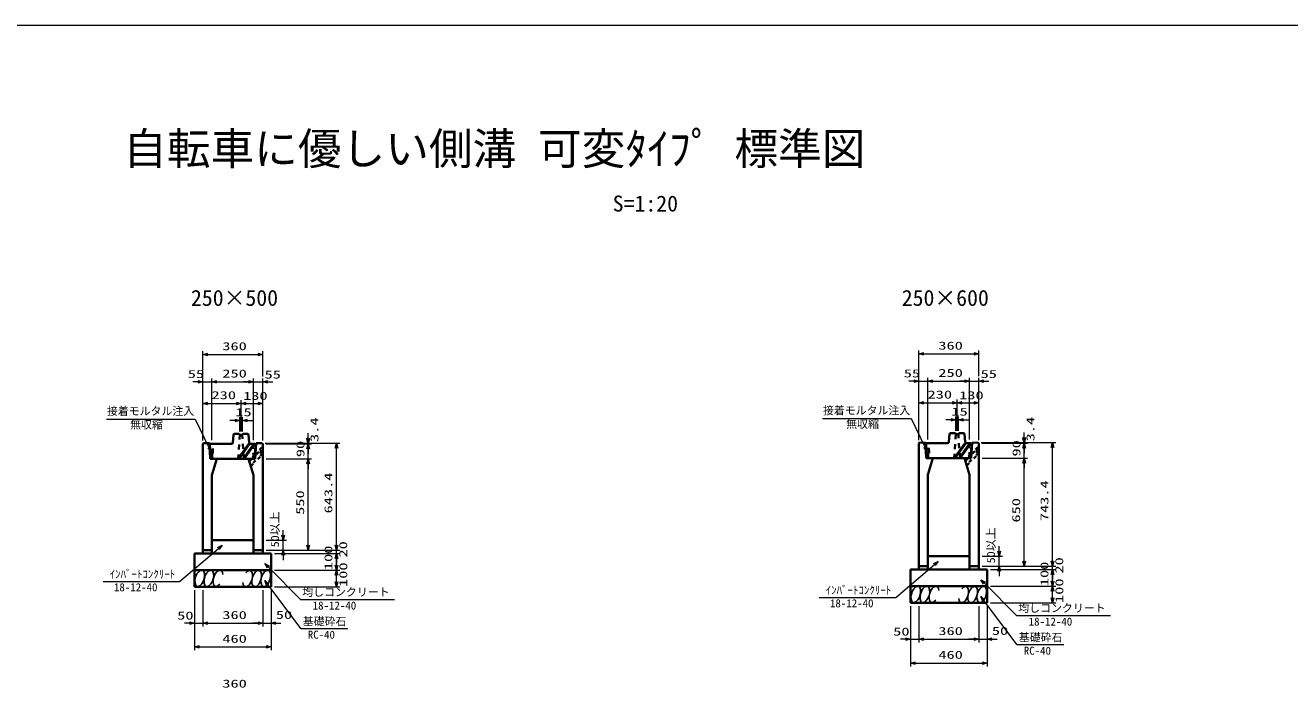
# Model space of a CAD drawing. Units: millimetres on the paper. Extents: x 0 to 1219, y 9 to 859.
# Drawn here: x 488.4 to 868.4, y 659.4 to 858.6 of the extents above; entities that cross this region are included whole.
import ezdxf
from ezdxf.enums import TextEntityAlignment as Align

# ---------------------------------------------------------------- set-up
doc = ezdxf.new("R2010")
doc.units = ezdxf.units.MM
doc.linetypes.add('USER1', pattern=[3, 1, -2])
doc.linetypes.add('USER3', pattern=[3, 1.5, -1.5])
for name, color, linetype, lineweight in [('D-STR-DIM（寸法）', 7, 'Continuous', 13), ('D-STR-HTXT(均しCON-旗)', 7, 'Continuous', 13), ('D-STR-HTXT(基礎砕石-旗)', 7, 'Continuous', 13), ('D-STR-HTXT（旗上げ）', 7, 'Continuous', 13), ('D-STR-STRF(グリ)', 7, 'Continuous', 25), ('D-STR（構造物）', 1, 'Continuous', 35)]:
    doc.layers.add(name, color=color, linetype=linetype, lineweight=lineweight)
doc.layers.add('D-STR-DIM（寸法）2', color=7, linetype='Continuous')
doc.layers.add('D-STR-TXT(文字)', color=7, linetype='Continuous')
doc.styles.add('ＭＳ ゴシック', font='')
doc.styles.get('ＭＳ ゴシック').set_extended_font_data('MS Gothic')

# ---------------------------------------------------------------- blocks, each defined once
blk = doc.blocks.new('_Open30')
at = {"color": 7, "linetype": 'Continuous', "lineweight": 13}
for p, q in [((-1, 0.2679), (0, 0)), ((0, 0), (-1, -0.2679)), ((0, 0), (-1, 0))]:
    blk.add_line(p, q, dxfattribs=at)

msp = doc.modelspace()

# ---------------------------------------------------------------- linework, layer by layer
at = {"layer": 'D-STR-DIM（寸法）', "color": 2}
msp.add_line((15.017, 858.584), (1218.635, 858.584), dxfattribs=at)
at = {"layer": 'D-STR-DIM（寸法）'}
for p, q in [((541.735, 752.392), (541.735, 760.6)), ((559.735, 752.909), (559.735, 760.6)), ((756.938, 752.572), (756.938, 760.781)), ((774.938, 753.09), (774.938, 760.781)), ((543.235, 759.6), (558.235, 759.6)), ((758.438, 759.781), (773.438, 759.781)), ((756.938, 733.84), (756.938, 752.572)), ((759.688, 734.035), (759.688, 752.572)), ((759.688, 734.035), (759.688, 752.572)), ((772.188, 734.035), (772.188, 752.572)), ((772.188, 734.035), (772.188, 752.572)), ((774.938, 733.84), (774.938, 752.572)), ((540.235, 751.392), (538.735, 751.392)), ((541.735, 733.659), (541.735, 752.392)), ((541.735, 751.392), (544.485, 751.392)), ((544.485, 733.854), (544.485, 752.392)), ((544.485, 733.854), (544.485, 752.392)), ((545.985, 751.392), (547.485, 751.392)), ((545.985, 751.392), (555.485, 751.392)), ((555.485, 751.392), (553.985, 751.392)), ((556.985, 733.854), (556.985, 752.392)), ((556.985, 733.854), (556.985, 752.392)), ((556.985, 751.392), (559.735, 751.392)), ((559.735, 733.659), (559.735, 752.392)), ((561.235, 751.392), (562.735, 751.392)), ((755.438, 751.572), (753.938, 751.572)), ((756.938, 751.572), (759.688, 751.572)), ((761.188, 751.572), (762.688, 751.572)), ((761.188, 751.572), (770.688, 751.572)), ((770.688, 751.572), (769.188, 751.572)), ((772.188, 751.572), (774.938, 751.572)), ((776.438, 751.572), (777.938, 751.572)), ((541.735, 734.659), (541.735, 745.885)), ((543.235, 744.885), (551.736, 744.885)), ((553.236, 736.465), (553.236, 745.885)), ((553.236, 736.465), (553.236, 745.885)), ((554.736, 744.885), (558.235, 744.885)), ((559.735, 734.659), (559.735, 745.885)), ((756.938, 734.84), (756.938, 746.065)), ((758.438, 745.065), (766.938, 745.065)), ((768.438, 736.645), (768.438, 746.065)), ((768.438, 736.645), (768.438, 746.065)), ((769.938, 745.065), (773.438, 745.065)), ((774.938, 734.84), (774.938, 746.065)), ((551.341, 739.752), (549.841, 739.752)), ((552.841, 736.464), (552.841, 740.752)), ((552.841, 739.752), (553.633, 739.752)), ((553.633, 736.448), (553.633, 740.752)), ((555.133, 739.752), (556.633, 739.752)), ((766.544, 739.933), (765.044, 739.933)), ((768.044, 736.644), (768.044, 740.933)), ((768.044, 739.933), (768.835, 739.933)), ((768.835, 736.628), (768.835, 740.933)), ((770.335, 739.933), (771.835, 739.933)), ((573.44, 734.404), (573.44, 735.904)), ((573.44, 734.241), (573.44, 735.741)), ((788.643, 734.585), (788.643, 736.085)), ((788.643, 734.422), (788.643, 735.922)), ((560.485, 732.904), (574.44, 732.904)), ((560.652, 732.741), (574.44, 732.741)), ((560.652, 732.741), (574.44, 732.741)), ((561.485, 732.904), (582.938, 732.904)), ((573.44, 732.741), (573.44, 732.904)), ((573.44, 728.236), (573.44, 732.741)), ((573.44, 731.241), (573.44, 729.741)), ((581.938, 702.236), (581.938, 731.404)), ((775.688, 733.085), (789.643, 733.085)), ((775.854, 732.922), (789.643, 732.922)), ((775.854, 732.922), (789.643, 732.922)), ((776.688, 733.085), (798.141, 733.085)), ((788.643, 732.922), (788.643, 733.085)), ((788.643, 728.417), (788.643, 732.922)), ((788.643, 731.422), (788.643, 729.922)), ((797.141, 697.417), (797.141, 731.585)), ((560.735, 728.236), (574.44, 728.236)), ((560.735, 728.236), (574.44, 728.236)), ((573.44, 702.236), (573.44, 726.736)), ((573.44, 726.736), (573.44, 725.236)), ((775.938, 728.417), (789.643, 728.417)), ((775.938, 728.417), (789.643, 728.417)), ((788.643, 697.417), (788.643, 726.917)), ((788.643, 726.917), (788.643, 725.417)), ((560.735, 703.736), (566.924, 703.736)), ((565.924, 705.236), (565.924, 706.736)), ((565.924, 700.736), (565.924, 703.736)), ((581.938, 702.236), (581.938, 703.736)), ((560.735, 700.736), (582.938, 700.736)), ((560.735, 700.736), (574.44, 700.736)), ((560.735, 700.736), (582.938, 700.736)), ((560.735, 700.736), (566.924, 700.736)), ((563.235, 699.736), (582.938, 699.736)), ((563.235, 699.736), (582.938, 699.736)), ((581.938, 699.736), (581.938, 700.736)), ((781.127, 700.417), (781.127, 701.917)), ((565.924, 699.236), (565.924, 697.736)), ((581.938, 696.236), (581.938, 698.236)), ((581.938, 698.236), (581.938, 696.736)), ((775.938, 698.917), (782.127, 698.917)), ((775.938, 695.917), (798.141, 695.917)), ((775.938, 695.917), (789.643, 695.917)), ((775.938, 695.917), (798.141, 695.917)), ((775.938, 695.917), (782.127, 695.917)), ((781.127, 695.917), (781.127, 698.917)), ((797.141, 697.417), (797.141, 698.917)), ((797.141, 694.917), (797.141, 695.917)), ((563.235, 694.736), (582.938, 694.736)), ((563.235, 694.736), (582.938, 694.736)), ((581.938, 691.236), (581.938, 693.236)), ((778.438, 694.917), (798.141, 694.917)), ((778.438, 694.917), (798.141, 694.917)), ((781.127, 694.417), (781.127, 692.917)), ((797.141, 691.417), (797.141, 693.417)), ((797.141, 693.417), (797.141, 691.917)), ((539.235, 688.736), (539.235, 677.769)), ((541.735, 688.736), (541.735, 677.769)), ((559.735, 688.736), (559.735, 677.769)), ((562.235, 688.736), (562.235, 677.769)), ((563.235, 689.736), (582.938, 689.736)), ((778.438, 689.917), (798.141, 689.917)), ((778.438, 689.917), (798.141, 689.917)), ((797.141, 686.417), (797.141, 688.417)), ((539.235, 687.736), (539.235, 670.612)), ((541.735, 687.736), (541.735, 677.769)), ((559.735, 687.736), (559.735, 677.769)), ((562.235, 687.736), (562.235, 670.612)), ((778.438, 684.917), (798.141, 684.917)), ((754.438, 683.917), (754.438, 672.95)), ((754.438, 682.917), (754.438, 665.792)), ((756.938, 683.917), (756.938, 672.95)), ((756.938, 682.917), (756.938, 672.95)), ((774.938, 683.917), (774.938, 672.95)), ((774.938, 682.917), (774.938, 672.95)), ((777.438, 683.917), (777.438, 672.95)), ((777.438, 682.917), (777.438, 665.792)), ((537.735, 678.769), (536.235, 678.769)), ((539.235, 678.769), (541.735, 678.769)), ((543.235, 678.769), (544.735, 678.769)), ((543.235, 678.769), (558.235, 678.769)), ((558.235, 678.769), (556.735, 678.769)), ((559.735, 678.769), (562.235, 678.769)), ((563.735, 678.769), (565.235, 678.769)), ((752.938, 673.95), (751.438, 673.95)), ((754.438, 673.95), (756.938, 673.95)), ((758.438, 673.95), (759.938, 673.95)), ((758.438, 673.95), (773.438, 673.95)), ((773.438, 673.95), (771.938, 673.95)), ((774.938, 673.95), (777.438, 673.95)), ((778.938, 673.95), (780.438, 673.95)), ((540.735, 671.612), (560.735, 671.612)), ((755.938, 666.792), (775.938, 666.792))]:
    msp.add_line(p, q, dxfattribs=at)
at = {"layer": 'D-STR-HTXT(均しCON-旗)'}
for points in [[(511.743, 691.306), (534.777, 691.306), (546.434, 701.216)], [(599.383, 685.789), (571.176, 685.789), (561.453, 695.606)], [(726.945, 686.486), (749.98, 686.486), (761.637, 696.397)], [(814.586, 680.969), (786.378, 680.969), (776.655, 690.786)]]:
    msp.add_lwpolyline(points, dxfattribs=at)
at = {"layer": 'D-STR-HTXT(基礎砕石-旗)'}
for points in [[(585.357, 677.039), (571.253, 677.039), (561.249, 690.365)], [(800.56, 672.22), (786.456, 672.22), (776.452, 685.546)]]:
    msp.add_lwpolyline(points, dxfattribs=at)
at = {"layer": 'D-STR-HTXT（旗上げ）'}
for points in [[(512.762, 740.125), (539.483, 740.125), (543.577, 731.615)], [(727.965, 740.306), (754.686, 740.306), (758.779, 731.796)]]:
    msp.add_lwpolyline(points, dxfattribs=at)
at = {"layer": 'D-STR-STRF(グリ)'}
for centre, major_axis in [((540.83, 692.26), (0.79, 2.421)), ((540.83, 692.26), (0.79, 2.421)), ((543.551, 692.26), (0.79, 2.421)), ((543.551, 692.26), (0.79, 2.421)), ((557.94, 692.179), (-0.771, -2.427)), ((557.94, 692.179), (-0.771, -2.427)), ((560.661, 692.2), (-0.771, -2.427)), ((560.661, 692.2), (-0.771, -2.427)), ((756.032, 687.44), (0.79, 2.421)), ((758.754, 687.44), (0.79, 2.421)), ((773.142, 687.359), (-0.771, -2.427)), ((775.863, 687.381), (-0.771, -2.427))]:
    msp.add_ellipse(centre, major_axis=major_axis, ratio=0.5139, dxfattribs=at)
for centre, major_axis in [((546.292, 692.26), (0.79, 2.421)), ((546.292, 692.26), (0.79, 2.421)), ((555.199, 692.157), (-0.771, -2.427)), ((555.199, 692.157), (-0.771, -2.427)), ((761.494, 687.44), (0.79, 2.421)), ((770.402, 687.338), (-0.771, -2.427))]:
    msp.add_ellipse(centre, major_axis=major_axis, ratio=0.5139, start_param=5.3575563, end_param=10.3750652, dxfattribs=at)
at = {"layer": 'D-STR（構造物）'}
for p, q in [((550.77, 733.149), (550.962, 735.456)), ((551.267, 735.731), (552.61, 735.704)), ((552.86, 735.454), (552.61, 735.704)), ((553.61, 735.454), (552.86, 735.454)), ((553.61, 735.454), (552.86, 735.454)), ((553.86, 735.704), (553.61, 735.454)), ((555.204, 735.731), (553.86, 735.704)), ((555.701, 733.149), (555.509, 735.456)), ((765.972, 733.329), (766.165, 735.636)), ((766.47, 735.911), (767.813, 735.884)), ((768.063, 735.634), (767.813, 735.884)), ((768.813, 735.634), (768.063, 735.634)), ((768.813, 735.634), (768.063, 735.634)), ((769.063, 735.884), (768.813, 735.634)), ((770.406, 735.911), (769.063, 735.884)), ((770.904, 733.329), (770.711, 735.636)), ((541.985, 732.904), (541.735, 732.659)), ((541.735, 732.659), (541.735, 710.736)), ((541.735, 732.659), (541.735, 699.736)), ((544.035, 732.736), (543.894, 732.586)), ((543.894, 732.586), (544.135, 728.236)), ((550.321, 732.736), (544.035, 732.736)), ((552.31, 728.236), (555.73, 732.971)), ((552.619, 728.236), (555.915, 732.801)), ((557.102, 732.736), (553.852, 728.236)), ((557.41, 732.736), (554.161, 728.236)), ((556.149, 732.736), (557.435, 732.736)), ((557.335, 728.236), (557.577, 732.586)), ((557.577, 732.586), (557.435, 732.736)), ((557.485, 728.236), (557.735, 732.869)), ((557.735, 732.869), (559.485, 732.904)), ((559.485, 732.904), (559.735, 732.659)), ((559.735, 732.659), (559.735, 710.736)), ((559.735, 732.659), (559.735, 699.736)), ((757.188, 733.085), (756.938, 732.84)), ((756.938, 732.84), (756.938, 694.917)), ((759.238, 732.917), (759.096, 732.767)), ((759.096, 732.767), (759.338, 728.417)), ((765.524, 732.917), (759.238, 732.917)), ((767.513, 728.417), (770.932, 733.152)), ((767.821, 728.417), (771.118, 732.981)), ((772.304, 732.917), (769.055, 728.417)), ((772.613, 732.917), (769.363, 728.417)), ((771.352, 732.917), (772.638, 732.917)), ((772.538, 728.417), (772.78, 732.767)), ((772.78, 732.767), (772.638, 732.917)), ((772.688, 728.417), (772.938, 733.049)), ((772.938, 733.049), (774.688, 733.085)), ((774.688, 733.085), (774.938, 732.84)), ((774.938, 732.84), (774.938, 694.917)), ((543.985, 728.236), (545.985, 728.236)), ((543.985, 728.236), (545.985, 728.236)), ((543.985, 728.236), (557.485, 728.236)), ((544.135, 728.236), (557.335, 728.236)), ((544.485, 723.236), (545.985, 728.236)), ((556.985, 723.236), (555.485, 728.236)), ((557.485, 728.236), (555.485, 728.236)), ((759.188, 728.417), (761.188, 728.417)), ((759.188, 728.417), (761.188, 728.417)), ((759.188, 728.417), (772.688, 728.417)), ((759.338, 728.417), (772.538, 728.417)), ((759.688, 723.417), (761.188, 728.417)), ((772.188, 723.417), (770.688, 728.417)), ((772.688, 728.417), (770.688, 728.417)), ((544.485, 723.236), (544.485, 710.736)), ((544.485, 723.236), (544.485, 699.736)), ((556.985, 723.236), (556.985, 710.736)), ((556.985, 723.236), (556.985, 699.736)), ((759.688, 723.417), (759.688, 694.917)), ((772.188, 723.417), (772.188, 694.917)), ((544.485, 703.736), (556.985, 703.736)), ((544.485, 703.736), (556.985, 703.736)), ((539.235, 699.736), (562.235, 699.736)), ((539.235, 699.736), (539.235, 689.736)), ((539.235, 699.736), (562.235, 699.736)), ((539.235, 699.736), (539.235, 689.736)), ((544.485, 700.736), (541.735, 700.736)), ((541.735, 700.736), (541.735, 699.736)), ((544.485, 700.736), (541.735, 700.736)), ((541.735, 700.736), (541.735, 699.736)), ((544.485, 700.736), (544.485, 699.736)), ((544.485, 700.736), (544.485, 699.736)), ((556.985, 700.736), (559.735, 700.736)), ((556.985, 700.736), (556.985, 699.736)), ((556.985, 700.736), (559.735, 700.736)), ((556.985, 700.736), (556.985, 699.736)), ((559.735, 700.736), (559.735, 699.736)), ((559.735, 700.736), (559.735, 699.736)), ((562.235, 699.736), (562.235, 689.736)), ((562.235, 699.736), (562.235, 689.736)), ((759.688, 695.917), (756.938, 695.917)), ((756.938, 695.917), (756.938, 694.917)), ((759.688, 698.917), (772.188, 698.917)), ((759.688, 695.917), (759.688, 694.917)), ((772.188, 695.917), (774.938, 695.917)), ((772.188, 695.917), (772.188, 694.917)), ((774.938, 695.917), (774.938, 694.917)), ((539.235, 694.736), (562.235, 694.736)), ((539.235, 694.736), (562.235, 694.736)), ((754.438, 694.917), (777.438, 694.917)), ((754.438, 694.917), (754.438, 684.917)), ((777.438, 694.917), (777.438, 684.917)), ((539.235, 689.736), (562.235, 689.736)), ((539.235, 689.736), (562.235, 689.736)), ((754.438, 689.917), (777.438, 689.917)), ((754.438, 684.917), (777.438, 684.917))]:
    msp.add_line(p, q, dxfattribs=at)
at = {"layer": 'D-STR（構造物）', "linetype": 'USER3'}
for p, q in [((552.86, 735.459), (552.349, 728.236)), ((554.122, 728.236), (553.61, 735.459)), ((768.063, 735.639), (767.551, 728.417)), ((769.325, 728.417), (768.813, 735.639)), ((544.503, 729.736), (544.045, 729.861)), ((544.503, 729.736), (544.797, 729.853)), ((544.586, 728.236), (544.503, 729.736)), ((544.797, 729.853), (544.637, 732.736)), ((556.834, 732.736), (556.674, 729.853)), ((556.674, 729.853), (556.968, 729.736)), ((556.968, 729.736), (556.885, 728.236)), ((556.968, 729.736), (557.426, 729.861)), ((759.705, 729.917), (759.248, 730.042)), ((759.705, 729.917), (759.999, 730.033)), ((759.789, 728.417), (759.705, 729.917)), ((759.999, 730.033), (759.839, 732.917)), ((772.037, 732.917), (771.877, 730.033)), ((771.877, 730.033), (772.171, 729.917)), ((772.171, 729.917), (772.087, 728.417)), ((772.171, 729.917), (772.628, 730.042))]:
    msp.add_line(p, q, dxfattribs=at)
at = {"layer": 'D-STR（構造物）', "linetype": 'USER1'}
for p, q in [((559.485, 731.564), (555.64, 727.719)), ((555.721, 727.45), (559.66, 731.39)), ((559.66, 729.804), (556.087, 726.231)), ((559.16, 729.804), (559.16, 730.89)), ((559.66, 729.804), (559.16, 729.804)), ((559.66, 731.39), (559.413, 731.637)), ((559.66, 729.46), (559.66, 731.39)), ((774.688, 731.745), (770.843, 727.9)), ((770.923, 727.631), (774.863, 731.57)), ((774.863, 729.985), (771.289, 726.411)), ((771.363, 726.166), (774.863, 729.665)), ((774.363, 729.985), (774.363, 731.07)), ((774.863, 729.985), (774.363, 729.985)), ((774.863, 731.57), (774.615, 731.818)), ((774.863, 729.64), (774.863, 731.57)), ((556.16, 725.985), (559.66, 729.485)), ((559.413, 729.212), (559.66, 729.46)), ((774.615, 729.393), (774.863, 729.64))]:
    msp.add_line(p, q, dxfattribs=at)
at = {"layer": 'D-STR（構造物）'}
for points in [[(543.985, 728.236), (543.735, 732.869), (541.985, 732.904)], [(759.188, 728.417), (758.938, 733.049), (757.188, 733.085)]]:
    msp.add_lwpolyline(points, dxfattribs=at)
for centre, radius, start, end in [((551.261, 735.431), 0.3, 88.85429, 175.23656), ((555.21, 735.431), 0.3, 4.7637, 91.14569), ((766.464, 735.611), 0.3, 88.85429, 175.23656), ((770.412, 735.611), 0.3, 4.7637, 91.14569), ((550.321, 733.186), 0.45, 270, 355.23656), ((556.149, 733.186), 0.45, 184.7637, 269.99998), ((765.524, 733.367), 0.45, 270, 355.23656), ((771.352, 733.367), 0.45, 184.7637, 269.99998)]:
    msp.add_arc(centre, radius, start, end, dxfattribs=at)

# ---------------------------------------------------------------- block references
at = {"layer": 'D-STR-DIM（寸法）', "xscale": 1.5, "yscale": 1.5}
for p, rotation in [((756.938, 759.781), 180), ((541.735, 759.6), 180), ((544.485, 751.392), 180), ((544.485, 751.392), 180), ((559.735, 751.392), 180), ((759.688, 751.572), 180), ((759.688, 751.572), 180), ((774.938, 751.572), 180), ((541.735, 744.885), 180), ((553.236, 744.885), 180), ((756.938, 745.065), 180), ((768.438, 745.065), 180), ((553.633, 739.752), 180), ((768.835, 739.933), 180), ((573.44, 732.904), 270), ((573.44, 732.741), 270), ((788.643, 733.085), 270), ((788.643, 732.922), 270), ((573.44, 732.741), 90), ((581.938, 732.904), 90), ((788.643, 732.922), 90), ((797.141, 733.085), 90), ((573.44, 728.236), 90), ((573.44, 728.236), 90), ((788.643, 728.417), 90), ((788.643, 728.417), 90), ((565.924, 703.736), 270), ((565.924, 700.736), 90), ((573.44, 700.736), 270), ((581.938, 700.736), 270), ((581.938, 700.736), 270), ((581.938, 699.736), 90), ((581.938, 699.736), 90), ((781.127, 698.917), 270), ((581.938, 694.736), 270), ((781.127, 695.917), 90), ((788.643, 695.917), 270), ((797.141, 695.917), 270), ((797.141, 695.917), 270), ((581.938, 694.736), 90), ((797.141, 694.917), 90), ((797.141, 694.917), 90), ((581.938, 689.736), 270), ((797.141, 689.917), 270), ((797.141, 689.917), 90), ((797.141, 684.917), 270), ((541.735, 678.769), 180), ((541.735, 678.769), 180), ((562.235, 678.769), 180), ((756.938, 673.95), 180), ((756.938, 673.95), 180), ((777.438, 673.95), 180), ((539.235, 671.612), 180), ((754.438, 666.792), 180)]:
    msp.add_blockref('_Open30', p, dxfattribs=dict(at, rotation=rotation))
for p in [(774.938, 759.781), (559.735, 759.6), (541.735, 751.392), (556.985, 751.392), (556.985, 751.392), (756.938, 751.572), (772.188, 751.572), (772.188, 751.572), (553.236, 744.885), (559.735, 744.885), (768.438, 745.065), (774.938, 745.065), (552.841, 739.752), (768.044, 739.933), (539.235, 678.769), (559.735, 678.769), (559.735, 678.769), (754.438, 673.95), (774.938, 673.95), (774.938, 673.95), (562.235, 671.612), (777.438, 666.792)]:
    msp.add_blockref('_Open30', p, dxfattribs=at)
at = {"layer": 'D-STR-HTXT(均しCON-旗)', "xscale": 1.5, "yscale": 1.5}
for p, rotation in [((547.577, 702.188), 40.37163), ((560.397, 696.671), 134.72505), ((762.779, 697.369), 40.37163), ((775.6, 691.852), 134.72505)]:
    msp.add_blockref('_Open30', p, dxfattribs=dict(at, rotation=rotation))
at = {"layer": 'D-STR-HTXT(基礎砕石-旗)', "xscale": 1.5, "yscale": 1.5, "rotation": 126.89552}
for p in [(560.349, 691.565), (775.551, 686.745)]:
    msp.add_blockref('_Open30', p, dxfattribs=at)
at = {"layer": 'D-STR-HTXT（旗上げ）', "xscale": 1.5, "yscale": 1.5, "rotation": 295.69073}
for p in [(544.227, 730.264), (759.43, 730.444)]:
    msp.add_blockref('_Open30', p, dxfattribs=at)

# ---------------------------------------------------------------- texts
at = {"layer": 'D-STR-DIM（寸法）', "style": 'ＭＳ ゴシック', "width": 1.5}
for s, p in [('360', (547.61, 760.137)), ('360', (762.813, 760.318)), ('55', (537.216, 751.785)), ('250', (547.61, 751.929)), ('55', (560.3, 751.615)), ('55', (752.419, 751.966)), ('250', (762.813, 752.11)), ('55', (775.503, 751.795)), ('230', (759.563, 745.603)), ('230', (544.36, 745.422)), ('130', (553.855, 745.206)), ('130', (769.058, 745.386)), ('15', (551.524, 740.29)), ('15', (766.727, 740.47)), ('50', (534.038, 679.136)), ('360', (547.61, 679.307)), ('50', (563.687, 679.344)), ('50', (749.24, 674.317)), ('360', (762.813, 674.487)), ('50', (778.89, 674.525)), ('460', (547.61, 672.149)), ('460', (762.813, 667.33)), ('360', (547.61, 658.676))]:
    msp.add_text(s, height=2.405, dxfattribs=at).set_placement(p, align=Align.BOTTOM_LEFT)
at = {"layer": 'D-STR-DIM（寸法）', "style": 'ＭＳ ゴシック'}
for s, width, p in [('3.4', 1.5, (577.204, 733.266)), ('3.4', 1.5, (792.406, 733.446)), ('90', 1.5, (788.199, 728.891)), ('90', 1.5, (572.996, 728.711)), ('643.4', 1.5, (581.401, 711.785)), ('550', 1.5, (572.903, 711.361)), ('743.4', 1.5, (796.603, 709.466)), ('650', 1.5, (788.105, 709.042)), ('50以上', 1.1, (565.343, 701.6)), ('50以上', 1.1, (780.545, 696.78)), ('20', 1.5, (585.852, 698.518)), ('100', 1.5, (581.401, 694.736)), ('100', 1.5, (585.873, 689.681)), ('100', 1.5, (796.603, 689.917)), ('20', 1.5, (801.055, 693.698)), ('100', 1.5, (801.076, 684.862))]:
    msp.add_text(s, height=2.405, rotation=90, dxfattribs=dict(at, width=width)).set_placement(p, align=Align.BOTTOM_LEFT)
at = {"layer": 'D-STR-DIM（寸法）2', "style": 'ＭＳ ゴシック'}
msp.add_text('S=1:20', height=4.811, dxfattribs=at).set_placement((664.936, 801.12), align=Align.BOTTOM_LEFT)
at = {"layer": 'D-STR-HTXT(均しCON-旗)', "style": 'ＭＳ ゴシック'}
for s, p in [('ｲﾝﾊﾞｰﾄｺﾝｸﾘｰﾄ', (513.745, 691.589)), ('18-12-40', (515.025, 687.655)), ('均しコンクリート', (571.622, 686.199)), ('ｲﾝﾊﾞｰﾄｺﾝｸﾘｰﾄ', (728.948, 686.77)), ('18-12-40', (574.757, 682.138)), ('18-12-40', (730.228, 682.835)), ('均しコンクリート', (786.825, 681.38)), ('18-12-40', (789.959, 677.318))]:
    msp.add_text(s, height=2.405, dxfattribs=at).set_placement(p, align=Align.BOTTOM_LEFT)
at = {"layer": 'D-STR-HTXT(基礎砕石-旗)', "style": 'ＭＳ ゴシック'}
for s, p in [('基礎砕石', (571.789, 677.374)), ('RC-40', (573.277, 673.388)), ('基礎砕石', (786.992, 672.554)), ('RC-40', (788.479, 668.569))]:
    msp.add_text(s, height=2.405, dxfattribs=at).set_placement(p, align=Align.BOTTOM_LEFT)
at = {"layer": 'D-STR-HTXT（旗上げ）', "style": 'ＭＳ ゴシック'}
for s, p in [('接着モルタル注入', (512.908, 740.629)), ('接着モルタル注入', (728.11, 740.809)), ('無収縮', (519.911, 736.552)), ('無収縮', (735.114, 736.732))]:
    msp.add_text(s, height=2.405, dxfattribs=at).set_placement(p, align=Align.BOTTOM_LEFT)
at = {"layer": 'D-STR-TXT(文字)', "style": 'ＭＳ ゴシック'}
for s, height, p in [('自転車に優しい側溝 可変ﾀｲﾌﾟ 標準図', 9.621, (517.827, 813.796)), ('250×500', 4.811, (538.175, 772.752)), ('250×600', 4.811, (751.803, 772.752))]:
    msp.add_text(s, height=height, dxfattribs=at).set_placement(p, align=Align.BOTTOM_LEFT)

doc.saveas('drawing.dxf')
